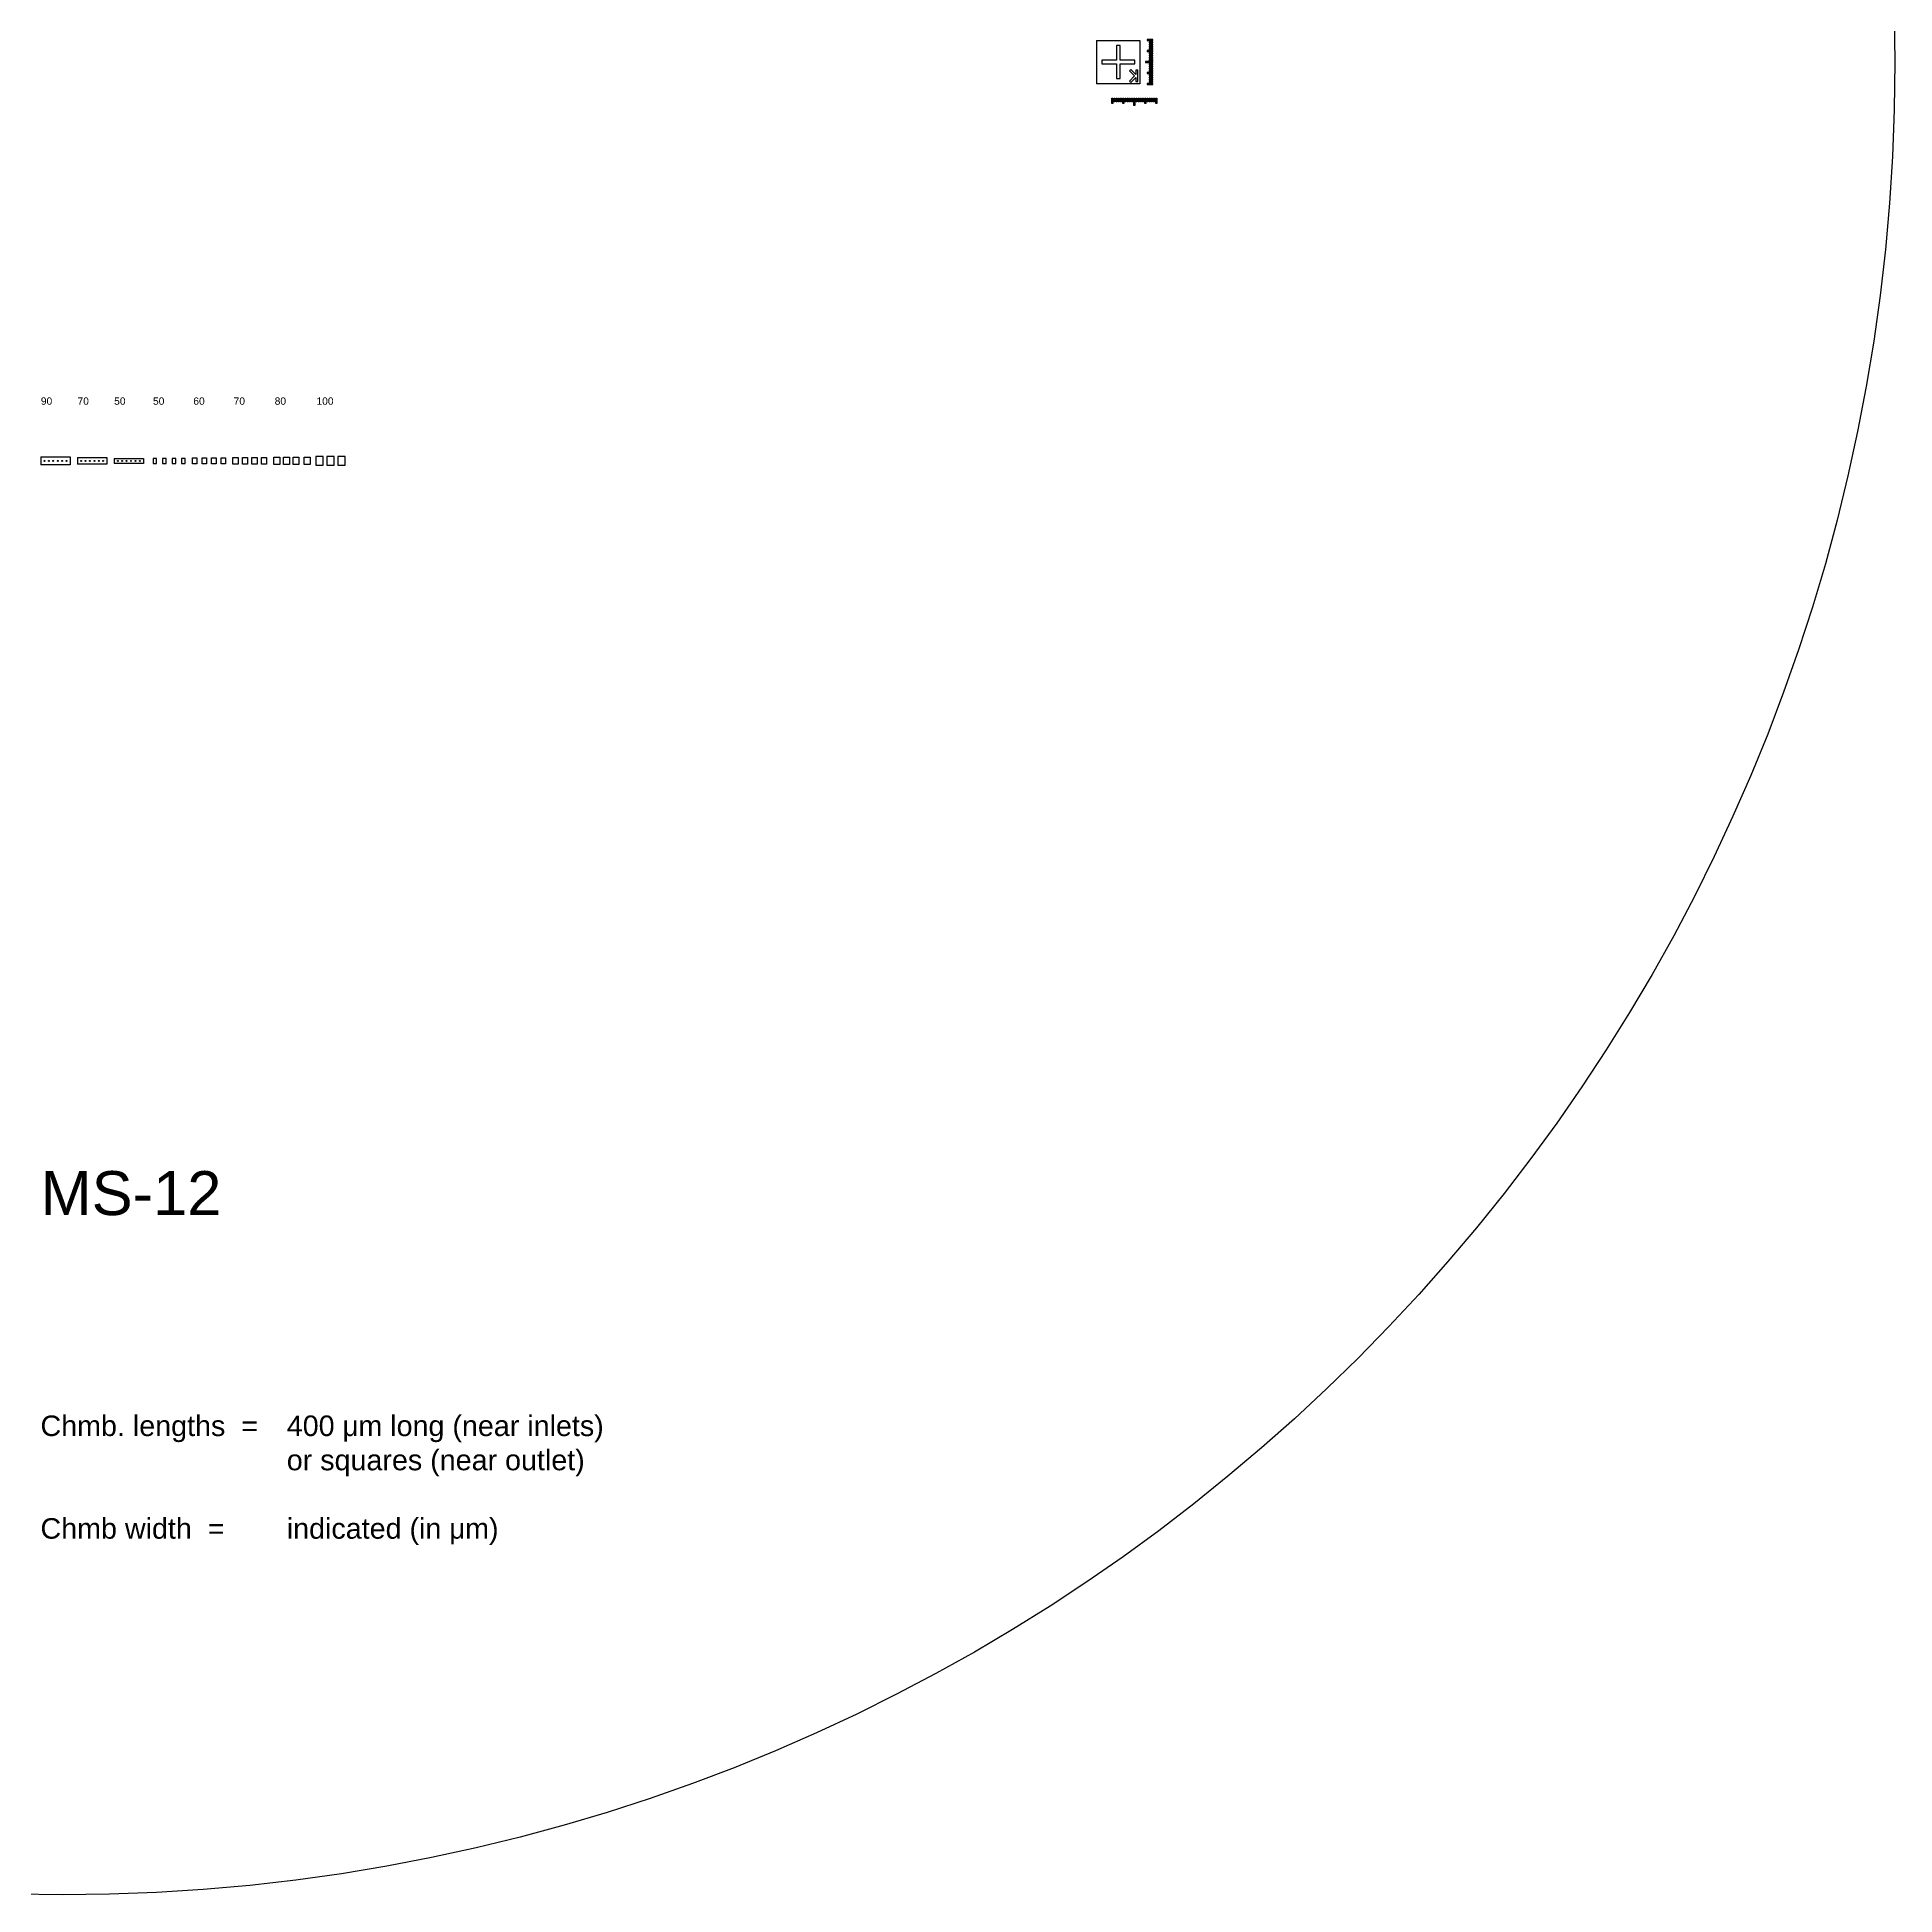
# Model space of a CAD drawing. Header units: millimetres. Extents: x 26241 to 236241, y 30294 to 280394.
# Drawn here: x 50898 to 76241, y 230394 to 255734 of the extents above; entities that cross this region are included whole.
import ezdxf

# ---------------------------------------------------------------- set-up
doc = ezdxf.new("R2010")
doc.units = ezdxf.units.MM
doc.layers.add('CLEAR', color=140, linetype='Continuous')
doc.layers.add('OPAQUE', color=10, linetype='Continuous')
doc.styles.get("Standard").update_dxf_attribs({"font": 'arial.ttf'})

msp = doc.modelspace()

# ---------------------------------------------------------------- linework, layer by layer
at = {"layer": 'CLEAR'}
for p, q in [((65671, 255619), (65621, 255619)), ((65621, 255619), (65621, 255419)), ((65671, 255419), (65671, 255619)), ((66116, 255700), (66041, 255700)), ((66041, 255700), (66041, 255688)), ((66041, 255688), (66116, 255688)), ((66116, 255550), (66041, 255550)), ((66041, 255550), (66041, 255538)), ((66041, 255538), (66116, 255538)), ((66116, 255670), (66066, 255670)), ((66066, 255670), (66066, 255658)), ((66066, 255658), (66116, 255658)), ((66116, 255640), (66066, 255640)), ((66066, 255640), (66066, 255628)), ((66066, 255628), (66116, 255628)), ((66116, 255610), (66066, 255610)), ((66066, 255610), (66066, 255598)), ((66066, 255598), (66116, 255598)), ((66116, 255580), (66066, 255580)), ((66066, 255580), (66066, 255568)), ((66066, 255568), (66116, 255568)), ((66116, 255520), (66066, 255520)), ((66066, 255520), (66066, 255508)), ((66066, 255508), (66116, 255508)), ((66116, 255490), (66066, 255490)), ((66066, 255490), (66066, 255478)), ((66066, 255478), (66116, 255478)), ((66116, 255688), (66116, 255700)), ((66116, 255658), (66116, 255670)), ((66116, 255628), (66116, 255640)), ((66116, 255598), (66116, 255610)), ((66116, 255568), (66116, 255580)), ((66116, 255538), (66116, 255550)), ((66116, 255508), (66116, 255520)), ((66116, 255478), (66116, 255490)), ((65621, 255419), (65421, 255419)), ((65421, 255419), (65421, 255369)), ((65421, 255369), (65621, 255369)), ((65621, 255369), (65621, 255169)), ((65871, 255419), (65671, 255419)), ((65671, 255169), (65671, 255369)), ((65671, 255369), (65871, 255369)), ((65818, 255295), (65800, 255276)), ((65870, 255206), (65800, 255276)), ((65886, 255227), (65818, 255295)), ((65871, 255369), (65871, 255419)), ((65912, 255284), (65886, 255284)), ((65886, 255284), (65886, 255227)), ((65912, 255128), (65912, 255284)), ((66116, 255400), (66016, 255400)), ((66016, 255400), (66016, 255388)), ((66016, 255388), (66116, 255388)), ((66116, 255250), (66041, 255250)), ((66041, 255250), (66041, 255238)), ((66041, 255238), (66116, 255238)), ((66116, 255460), (66066, 255460)), ((66066, 255460), (66066, 255448)), ((66066, 255448), (66116, 255448)), ((66116, 255430), (66066, 255430)), ((66066, 255430), (66066, 255418)), ((66066, 255418), (66116, 255418)), ((66116, 255370), (66066, 255370)), ((66066, 255370), (66066, 255358)), ((66066, 255358), (66116, 255358)), ((66116, 255340), (66066, 255340)), ((66066, 255340), (66066, 255328)), ((66066, 255328), (66116, 255328)), ((66116, 255310), (66066, 255310)), ((66066, 255310), (66066, 255298)), ((66066, 255298), (66116, 255298)), ((66116, 255280), (66066, 255280)), ((66066, 255280), (66066, 255268)), ((66066, 255268), (66116, 255268)), ((66116, 255220), (66066, 255220)), ((66066, 255220), (66066, 255208)), ((66066, 255208), (66116, 255208)), ((66116, 255448), (66116, 255460)), ((66116, 255418), (66116, 255430)), ((66116, 255388), (66116, 255400)), ((66116, 255358), (66116, 255370)), ((66116, 255328), (66116, 255340)), ((66116, 255298), (66116, 255310)), ((66116, 255268), (66116, 255280)), ((66116, 255238), (66116, 255250)), ((66116, 255208), (66116, 255220)), ((65621, 255169), (65671, 255169)), ((65870, 255206), (65800, 255135)), ((65818, 255116), (65800, 255135)), ((65886, 255184), (65818, 255116)), ((65886, 255184), (65886, 255128)), ((65886, 255128), (65912, 255128)), ((66116, 255100), (66041, 255100)), ((66041, 255100), (66041, 255088)), ((66041, 255088), (66116, 255088)), ((66116, 255190), (66066, 255190)), ((66066, 255190), (66066, 255178)), ((66066, 255178), (66116, 255178)), ((66116, 255160), (66066, 255160)), ((66066, 255160), (66066, 255148)), ((66066, 255148), (66116, 255148)), ((66116, 255130), (66066, 255130)), ((66066, 255130), (66066, 255118)), ((66066, 255118), (66116, 255118)), ((66116, 255178), (66116, 255190)), ((66116, 255148), (66116, 255160)), ((66116, 255118), (66116, 255130)), ((66116, 255088), (66116, 255100)), ((65559, 254829), (65559, 254904)), ((65559, 254904), (65571, 254904)), ((65571, 254829), (65559, 254829)), ((65571, 254904), (65571, 254829)), ((65589, 254854), (65589, 254904)), ((65589, 254904), (65601, 254904)), ((65601, 254854), (65589, 254854)), ((65601, 254904), (65601, 254854)), ((65619, 254854), (65619, 254904)), ((65619, 254904), (65631, 254904)), ((65631, 254854), (65619, 254854)), ((65631, 254904), (65631, 254854)), ((65649, 254854), (65649, 254904)), ((65649, 254904), (65661, 254904)), ((65661, 254854), (65649, 254854)), ((65661, 254904), (65661, 254854)), ((65679, 254854), (65679, 254904)), ((65679, 254904), (65691, 254904)), ((65691, 254854), (65679, 254854)), ((65691, 254904), (65691, 254854)), ((65709, 254829), (65709, 254904)), ((65709, 254904), (65721, 254904)), ((65721, 254829), (65709, 254829)), ((65721, 254904), (65721, 254829)), ((65739, 254854), (65739, 254904)), ((65739, 254904), (65751, 254904)), ((65751, 254854), (65739, 254854)), ((65751, 254904), (65751, 254854)), ((65769, 254854), (65769, 254904)), ((65769, 254904), (65781, 254904)), ((65781, 254854), (65769, 254854)), ((65781, 254904), (65781, 254854)), ((65799, 254854), (65799, 254904)), ((65799, 254904), (65811, 254904)), ((65811, 254854), (65799, 254854)), ((65811, 254904), (65811, 254854)), ((65829, 254854), (65829, 254904)), ((65829, 254904), (65841, 254904)), ((65841, 254854), (65829, 254854)), ((65841, 254904), (65841, 254854)), ((65859, 254804), (65859, 254904)), ((65859, 254904), (65871, 254904)), ((65871, 254804), (65859, 254804)), ((65871, 254904), (65871, 254804)), ((65889, 254854), (65889, 254904)), ((65889, 254904), (65901, 254904)), ((65901, 254854), (65889, 254854)), ((65901, 254904), (65901, 254854)), ((65919, 254854), (65919, 254904)), ((65919, 254904), (65931, 254904)), ((65931, 254854), (65919, 254854)), ((65931, 254904), (65931, 254854)), ((65949, 254854), (65949, 254904)), ((65949, 254904), (65961, 254904)), ((65961, 254854), (65949, 254854)), ((65961, 254904), (65961, 254854)), ((65979, 254854), (65979, 254904)), ((65979, 254904), (65991, 254904)), ((65991, 254854), (65979, 254854)), ((65991, 254904), (65991, 254854)), ((66009, 254829), (66009, 254904)), ((66009, 254904), (66021, 254904)), ((66021, 254829), (66009, 254829)), ((66021, 254904), (66021, 254829)), ((66039, 254854), (66039, 254904)), ((66039, 254904), (66051, 254904)), ((66051, 254854), (66039, 254854)), ((66051, 254904), (66051, 254854)), ((66069, 254854), (66069, 254904)), ((66069, 254904), (66081, 254904)), ((66081, 254854), (66069, 254854)), ((66081, 254904), (66081, 254854)), ((66099, 254854), (66099, 254904)), ((66099, 254904), (66111, 254904)), ((66111, 254854), (66099, 254854)), ((66111, 254904), (66111, 254854)), ((66129, 254854), (66129, 254904)), ((66129, 254904), (66141, 254904)), ((66141, 254854), (66129, 254854)), ((66141, 254904), (66141, 254854)), ((66159, 254829), (66159, 254904)), ((66159, 254904), (66171, 254904)), ((66171, 254829), (66159, 254829)), ((66171, 254904), (66171, 254829)), ((50948, 250009), (50948, 249899)), ((50948, 250009), (51348, 250009)), ((51348, 249899), (50948, 249899)), ((51348, 250009), (51348, 249899)), ((51448, 249999), (51448, 249909)), ((51448, 249999), (51848, 249999)), ((51848, 249909), (51448, 249909)), ((51848, 249999), (51848, 249909)), ((51948, 249989), (51948, 249919)), ((51948, 249989), (52348, 249989)), ((52348, 249919), (51948, 249919)), ((52348, 249989), (52348, 249919)), ((52528, 249989), (52478, 249989)), ((52478, 249989), (52478, 249919)), ((52478, 249919), (52528, 249919)), ((52528, 249919), (52528, 249989)), ((52658, 249989), (52608, 249989)), ((52608, 249989), (52608, 249919)), ((52608, 249919), (52658, 249919)), ((52658, 249919), (52658, 249989)), ((52788, 249989), (52738, 249989)), ((52738, 249989), (52738, 249919)), ((52738, 249919), (52788, 249919)), ((52788, 249919), (52788, 249989)), ((52918, 249989), (52868, 249989)), ((52868, 249989), (52868, 249919)), ((52868, 249919), (52918, 249919)), ((52918, 249919), (52918, 249989)), ((53018, 249914), (53018, 249994)), ((53018, 249994), (53078, 249994)), ((53078, 249914), (53018, 249914)), ((53078, 249994), (53078, 249914)), ((53148, 249914), (53148, 249994)), ((53148, 249994), (53208, 249994)), ((53208, 249914), (53148, 249914)), ((53208, 249994), (53208, 249914)), ((53278, 249914), (53278, 249994)), ((53278, 249994), (53338, 249994)), ((53338, 249914), (53278, 249914)), ((53338, 249994), (53338, 249914)), ((53408, 249914), (53408, 249994)), ((53408, 249994), (53468, 249994)), ((53468, 249914), (53408, 249914)), ((53468, 249994), (53468, 249914)), ((53568, 249909), (53568, 249999)), ((53568, 249999), (53638, 249999)), ((53638, 249909), (53568, 249909)), ((53638, 249999), (53638, 249909)), ((53698, 249909), (53698, 249999)), ((53698, 249999), (53768, 249999)), ((53768, 249909), (53698, 249909)), ((53768, 249999), (53768, 249909)), ((53828, 249909), (53828, 249999)), ((53828, 249999), (53898, 249999)), ((53898, 249909), (53828, 249909)), ((53898, 249999), (53898, 249909)), ((53958, 249909), (53958, 249999)), ((53958, 249999), (54028, 249999)), ((54028, 249909), (53958, 249909)), ((54028, 249999), (54028, 249909)), ((54128, 249904), (54128, 250004)), ((54128, 250004), (54208, 250004)), ((54128, 249904), (54128, 250004)), ((54128, 250004), (54208, 250004)), ((54208, 249904), (54128, 249904)), ((54208, 249904), (54128, 249904)), ((54208, 250004), (54208, 249904)), ((54208, 250004), (54208, 249904)), ((54258, 249904), (54258, 250004)), ((54258, 250004), (54338, 250004)), ((54338, 249904), (54258, 249904)), ((54338, 250004), (54338, 249904)), ((54388, 249904), (54388, 250004)), ((54388, 250004), (54468, 250004)), ((54388, 249904), (54388, 250004)), ((54388, 250004), (54468, 250004)), ((54468, 249904), (54388, 249904)), ((54468, 249904), (54388, 249904)), ((54468, 250004), (54468, 249904)), ((54468, 250004), (54468, 249904)), ((54540, 249904), (54540, 250004)), ((54540, 250004), (54620, 250004)), ((54620, 249904), (54540, 249904)), ((54620, 250004), (54620, 249904)), ((54698, 250014), (54698, 249894)), ((54798, 250014), (54698, 250014)), ((54698, 249894), (54798, 249894)), ((54798, 249894), (54798, 250014)), ((54848, 250014), (54848, 249894)), ((54948, 250014), (54848, 250014)), ((54848, 249894), (54948, 249894)), ((54948, 249894), (54948, 250014)), ((54998, 250014), (54998, 249894)), ((55098, 250014), (54998, 250014)), ((54998, 249894), (55098, 249894)), ((55098, 249894), (55098, 250014))]:
    msp.add_line(p, q, dxfattribs=at)
at = {"layer": 'OPAQUE'}
for p, q in [((65351, 255689), (65941, 255689)), ((65351, 255689), (65351, 255099)), ((65941, 255689), (65941, 255099)), ((65941, 255099), (65351, 255099))]:
    msp.add_line(p, q, dxfattribs=at)
for centre, radius in [((51241, 255394), 25000), ((51241, 255394), 25000), ((50998, 249954), 6), ((51058, 249954), 6), ((51118, 249954), 6), ((51178, 249954), 6), ((51238, 249954), 6), ((51298, 249954), 6), ((51498, 249954), 6), ((51558, 249954), 6), ((51618, 249954), 6), ((51678, 249954), 6), ((51738, 249954), 6), ((51798, 249954), 6), ((51998, 249954), 6), ((52058, 249954), 6), ((52118, 249954), 6), ((52178, 249954), 6), ((52238, 249954), 6), ((52298, 249954), 6)]:
    msp.add_circle(centre, radius, dxfattribs=at)

# ---------------------------------------------------------------- texts
at = {"layer": 'CLEAR', "attachment_point": 1}
for s, width, gutter_width, heights, insert, char_height in [('90', 307.49, 12.5, [191], (50948, 250820), 100), ('70', 307.49, 12.5, [191], (51448, 250820), 100), ('50', 307.49, 12.5, [191], (51948, 250820), 100), ('50', 307.49, 12.5, [191], (52478, 250820), 100), ('60', 307.49, 12.5, [191], (53028, 250820), 100), ('70', 307.49, 12.5, [191], (53578, 250820), 100), ('80', 307.49, 12.5, [191], (54138, 250820), 100), ('100', 307.49, 12.5, [191], (54708, 250820), 100), ('{\\H2.1429x;MS-12\\H0.83333x;\\P}\\P\\P\\P\\P\\PChmb. lengths  =^I400 {\\fSymbol|b0|i0|c2|p18;m}m long (near inlets)\\P^I^I^Ior squares (near outlet)\\P\\PChmb width  =^Iindicated (in {\\fSymbol|b0|i0|c2|p18;m}m)', 11473.28, 5106, [6422], (50943, 240266), 280)]:
    msp.add_mtext_dynamic_manual_height_columns(s, width=width, gutter_width=gutter_width, heights=heights, dxfattribs=dict(at, insert=insert, char_height=char_height))

doc.saveas('drawing.dxf')
